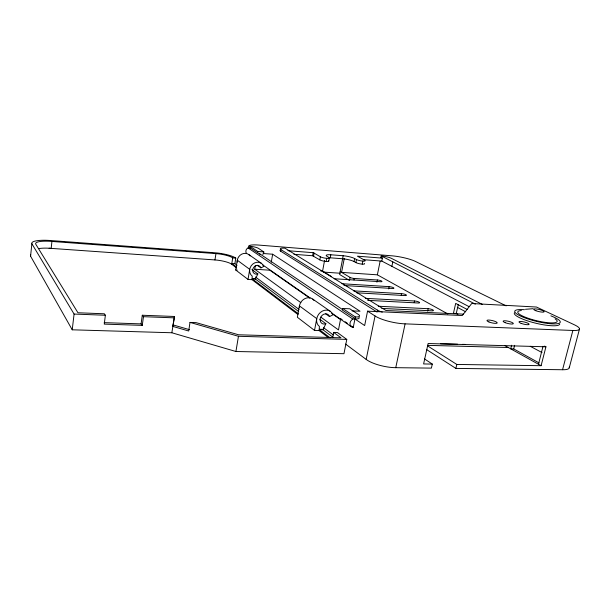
<?xml version="1.0" encoding="UTF-8"?>
<svg xmlns="http://www.w3.org/2000/svg" width="610" height="610" viewBox="0 0 610 610"><rect width="100%" height="100%" fill="white"/><g stroke="black" fill="none" stroke-linecap="round" stroke-linejoin="round"><path stroke-width="0.91" d="M328.119 337.429L319.099 330.582L319.419 326.449A9.325 7.831 -54.3 0 1 320.334 312.457A9.325 7.831 -54.3 0 1 332.892 314.844L329.56 316.582A5.383 4.522 -54.3 0 0 323.849 314.241A5.383 4.522 -54.3 0 0 320.181 320.524A5.383 4.522 -54.3 0 0 325.267 323.933L325.885 323.696L319.777 319.228M332.641 337.688L333.662 332.404L337.391 332.526L346.785 339.404L343.964 353.701L235.925 351.505L171.837 332.763L72.224 329.804L30.576 256.192L31.872 243.748A21.968 4.827 6.5 0 1 49.257 240.431L214.865 252.776A16.432 3.53 9.1 0 1 235.773 258.091L234.873 263.657L237.054 265.289M235.773 258.091L232.715 257.87A13.374 2.875 9.1 0 0 215.948 253.608L51.926 241.446L51.171 248.377A18.148 4.125 6.4 0 0 39.101 248.552M72.224 329.804L74.084 314.066L31.872 243.748M51.926 241.446A18.178 3.995 6.5 0 0 35.662 244.023L77.958 312.762L104.356 313.784L105.377 315.248L104.257 324.116L142.267 325.374L143.472 316.689L142.29 315.24L174.521 316.483L172.775 326.388L188.703 331.001L190.007 322.415L196.054 322.629L238.601 334.783L341.005 337.826L333.662 332.404M142.267 325.374L141.093 323.887L142.29 315.24M171.837 332.763L174.521 316.483M236.733 268.065L231.693 264.237A13.351 2.966 9 0 0 214.964 259.936L215.948 253.608M231.693 264.237L232.715 257.87M248.034 279.441L235.712 269.994L237.298 260.211L249.711 269.338L248.034 279.441L252.052 279.693L298.015 314.577M250.558 247.95A6.634 1.334 9.5 0 0 249.749 247.873L250.008 246.28A6.634 1.327 9.5 0 1 258.488 248.384L263.817 251.915L263.543 253.531L272.647 254.225L360.045 311.245L352.084 310.879M235.925 351.505L238.457 336.285L346.785 339.404M252.052 279.693L252.235 276.139A7.877 7 -54 0 1 252.723 264.115A7.877 7 -54 0 1 263.802 266.463L260.905 267.881A4.552 4.041 -54 0 0 255.849 265.739A4.552 4.041 -54 0 0 252.776 271.053A4.552 4.041 -54 0 0 257.306 274.111L257.847 273.921L251.907 269.582M300.821 302.629L254.721 269.208L255.346 265.472M342.629 309.644L259.09 253.348L257.481 252.738L257.702 251.442L250.008 246.28M298.656 311.512L255.392 279.044L257.847 273.921M271.267 262.224L272.647 254.225M280.951 249.627L377.415 310.101L377.026 312.023L280.684 251.198L280.951 249.627A8.09 1.578 10 0 1 285 248.201L385.993 310.505L463.516 314.158M328.676 260.828A4.811 0.961 10.5 0 1 325.595 261.4A4.811 0.961 10.5 0 1 319.8 259.883L312.617 255.75L313.174 252.692L287.897 250.702M313.57 256.177L314.127 253.119L313.174 252.692M319.8 259.883L320.372 256.779L314.127 253.119M331.017 276.719A3.18 0.686 10.7 0 0 330.826 276.155L322.591 271.076L324.573 260.462M326.175 261.454L326.754 258.343A4.819 0.945 10.5 0 0 328.843 257.428L327.067 256.406A8.738 1.693 10.6 0 1 330.826 254.774L343.156 255.742A8.685 1.662 10.8 0 1 354.639 258.533L356.492 259.555A4.728 0.9 11 0 0 362.82 261.095A4.728 0.9 11 0 0 364.612 260.173L357.437 256.185L382.424 258.152L381.829 261.088L469.082 306.655M314.524 330.429L316.742 318.626L299.418 305.892L297.344 317.253L314.524 330.429L319.099 330.582M328.775 261.095L329.354 258.007M329.301 257.755A8.731 1.723 10.7 0 1 330.254 257.809L330.826 254.774M333.113 337.368L322.926 329.728L325.885 323.696M330.254 257.809L342.576 258.754L343.156 255.742M342.667 258.579L339.61 274.492L349.492 280.425L350.079 277.42L340.174 271.541M344.269 258.449L341.585 272.38L377.369 274.828L447.809 313.929M342.652 308.462L342.347 310.033L355.02 318.588L352.885 319.099A4.659 3.843 -55.5 0 0 350.102 322.85A4.659 3.843 -55.5 0 0 351.368 326.754L353.266 327.417L355.34 316.979A8.441 2.135 11.3 0 0 358.619 314.63L349.812 308.805L342.652 308.462L355.34 316.979M364.46 263.505A4.72 0.915 11 0 1 361.669 264.084A4.72 0.915 11 0 1 355.897 262.59L354.044 261.56L354.639 258.533M355.897 262.59L356.492 259.555M353.975 279.975L354.273 278.473L377.384 279.982A3.126 0.656 11.4 0 1 381.578 281.027A3.126 0.656 11.4 0 1 380.472 281.728L334.12 278.739M362.226 264.138L362.828 261.095M426.588 349.568L455.899 368.417L562.565 369.736L572.866 330.475A20.214 4.125 13.9 0 0 574.018 324.627L536.464 307.028L471.721 303.521L462.273 315.538L367.563 311.161L364.65 325.557L354.936 318.992A8.433 2.158 11.3 0 0 359.008 317.291M377.369 274.828L380.129 261.202M382.424 258.152L380.907 257.374L381.204 255.91A7.671 1.403 11.2 0 1 391.467 258.373L482.632 304.581M376.934 282.209L377.384 279.982M424.4 358.848L432.299 364.079L431.392 368.12L395.745 367.677A21.373 6.291 12.3 0 1 366.175 359.412L375.058 315.972L367.563 311.161M391.887 266.341L392.809 261.858M388.7 288.919L389.165 286.647A3.203 0.686 11.6 0 1 393.473 287.722A3.203 0.686 11.6 0 1 392.405 288.477L343.91 285.526M401.205 295.187L401.532 293.639A3.286 0.717 11.8 0 1 405.963 294.752A3.286 0.717 11.8 0 1 404.933 295.56L356.743 292.815M395.745 367.677L405.109 323.857L572.866 330.475M414.175 302.568L414.518 300.982A3.378 0.755 12.1 0 1 419.085 302.141A3.378 0.755 12.1 0 1 418.094 303.002L367.7 300.341M427.64 311.146L428.174 308.706A3.477 0.793 12.3 0 1 432.887 309.91A3.477 0.793 12.3 0 1 431.941 310.833L381.807 308.416M457.927 314.371L456.257 313.464L458.316 304.436M455.899 368.417L456.821 364.444L427.511 345.839M511.599 345.229L510.707 348.836L513.712 348.92L539.072 362.927M513.712 348.92L514.596 345.313M538.455 364.239L543.03 346.289M456.821 364.444L541.093 365.703L545.935 346.793L544.593 346.091M569.26 367.784L579.5 329.011M262.857 254.568L263.817 251.915L257.702 251.442M246.463 253.341A3.614 3.248 -55.6 0 1 248.056 247.896L249.795 247.553L257.481 252.738M525.469 309.293L533.071 308.706M432.299 364.079L423.599 363.949L428.128 343.521L545.935 346.793M427.671 345.359L508.305 347.502M440.504 343.735L457.637 344.208M462.403 344.345L465.255 344.421M104.18 322.637L141.093 323.887M319.388 329.248L322.995 329.369M322.926 329.728L319.282 329.606L330.132 337.81M74.084 314.066L105.377 315.248M143.472 316.689L174.025 317.848M456.257 313.464L453.428 313.327L455.685 303.383L467.405 309.575M378.291 306.235L428.174 308.706M365.314 298.328L414.518 300.982M353.571 290.856L401.532 293.639M341.844 283.719L389.165 286.647M252.273 278.549L255.437 278.739M255.392 279.044L252.189 278.854L298.183 313.647M254.721 269.208L269.894 270.222L309.544 297.932M235.712 269.994L237.267 270.1M320.723 270.947L322.591 271.076M323.178 272.075L340.227 273.234M49.09 248.232L214.964 259.936M234.873 263.657L231.815 263.444L236.146 266.715M293.898 254.309L312.617 255.75M363.324 259.662L381.829 261.088M190.007 322.415L238.457 336.285M173.27 324.977L189.375 329.636M506.147 305.862L414.975 261.21A17.598 3.203 11.4 0 0 392.703 255.887L258.602 245.067A16.051 3.187 9.7 0 0 249.749 247.873M381.204 255.91L475.32 304.138M457.309 307.318L465.697 311.794M530.265 346.297L542.008 352.565M504.988 345.664L541.093 365.703M248.056 247.896L352.885 319.099M248.872 254.614L261.644 263.512M312.739 299.091L330.529 311.481M342.149 319.678L340.67 318.641L338.474 329.926L320.799 317.116M345.115 321.737L347.334 323.285M351.04 325.87L353.266 327.417M262.628 264.816L310.109 297.954M331.901 313.166L351.368 326.754M332.092 313.692L340.639 319.671M257.161 265.22L260.905 267.881M325.702 313.845L329.56 316.582M255.468 276.986L298.984 309.384M323.414 327.578L333.342 334.966M345.557 344.063L366.175 359.412M555.077 318.855A20.252 4.117 13.6 0 1 549.053 322.789A20.252 4.117 13.6 0 1 523.609 316.498A20.252 4.117 13.6 0 1 521.397 310.528M342.576 258.754A8.677 1.693 10.8 0 1 354.044 261.56M569.199 367.098A19.985 4.895 14.7 0 1 562.565 369.736M405.109 323.857A21.64 5.315 11.9 0 1 375.058 315.972M559.759 324.101A23.386 4.804 13.6 0 1 535.229 323.079A23.386 4.804 13.6 0 1 514.405 312.831M550.861 315.85A23.393 4.758 13.6 0 1 554.345 323.91A23.393 4.758 13.6 0 1 520.399 316.003A23.393 4.758 13.6 0 1 524.463 309.705M326.746 258.343A4.819 0.945 10.5 0 1 320.372 256.779M382.272 312.106A10.118 2.432 11.8 0 1 377.415 310.101M280.684 251.198A8.082 1.594 10 0 1 280.234 250.085M380.907 257.374A7.671 1.418 11.2 0 1 381.784 257.458M259.09 253.348A3.69 3.294 -55.6 0 1 260.104 254.744M354.273 278.473A3.141 0.663 11 0 1 350.079 277.42M30.576 256.192A21.891 5.093 6.3 0 1 30.752 254.95M299.266 307.379A8.952 7.625 -54.2 0 1 305.099 298.519A8.952 7.625 -54.2 0 1 314.127 300.524M237.229 262.132A7.602 6.832 -53.9 0 1 241.85 254.095A7.602 6.832 -53.9 0 1 250.123 255.887M535.946 310.742A5.414 1.067 13.5 0 0 544.15 311.801A5.414 1.067 13.5 0 0 536.602 309.003A5.414 1.067 13.5 0 0 535.946 310.742M521.131 323.353A5.215 1.113 13.6 0 0 529.106 324.352A5.215 1.113 13.6 0 0 521.908 321.554A5.215 1.113 13.6 0 0 521.131 323.353M505.217 322.675A5.254 1.144 13.4 0 0 513.315 323.681A5.254 1.144 13.4 0 0 506.155 320.86A5.254 1.144 13.4 0 0 505.217 322.675M488.968 321.973A5.284 1.174 13.3 0 0 497.188 322.995A5.284 1.174 13.3 0 0 490.074 320.151A5.284 1.174 13.3 0 0 488.968 321.973"/></g></svg>
